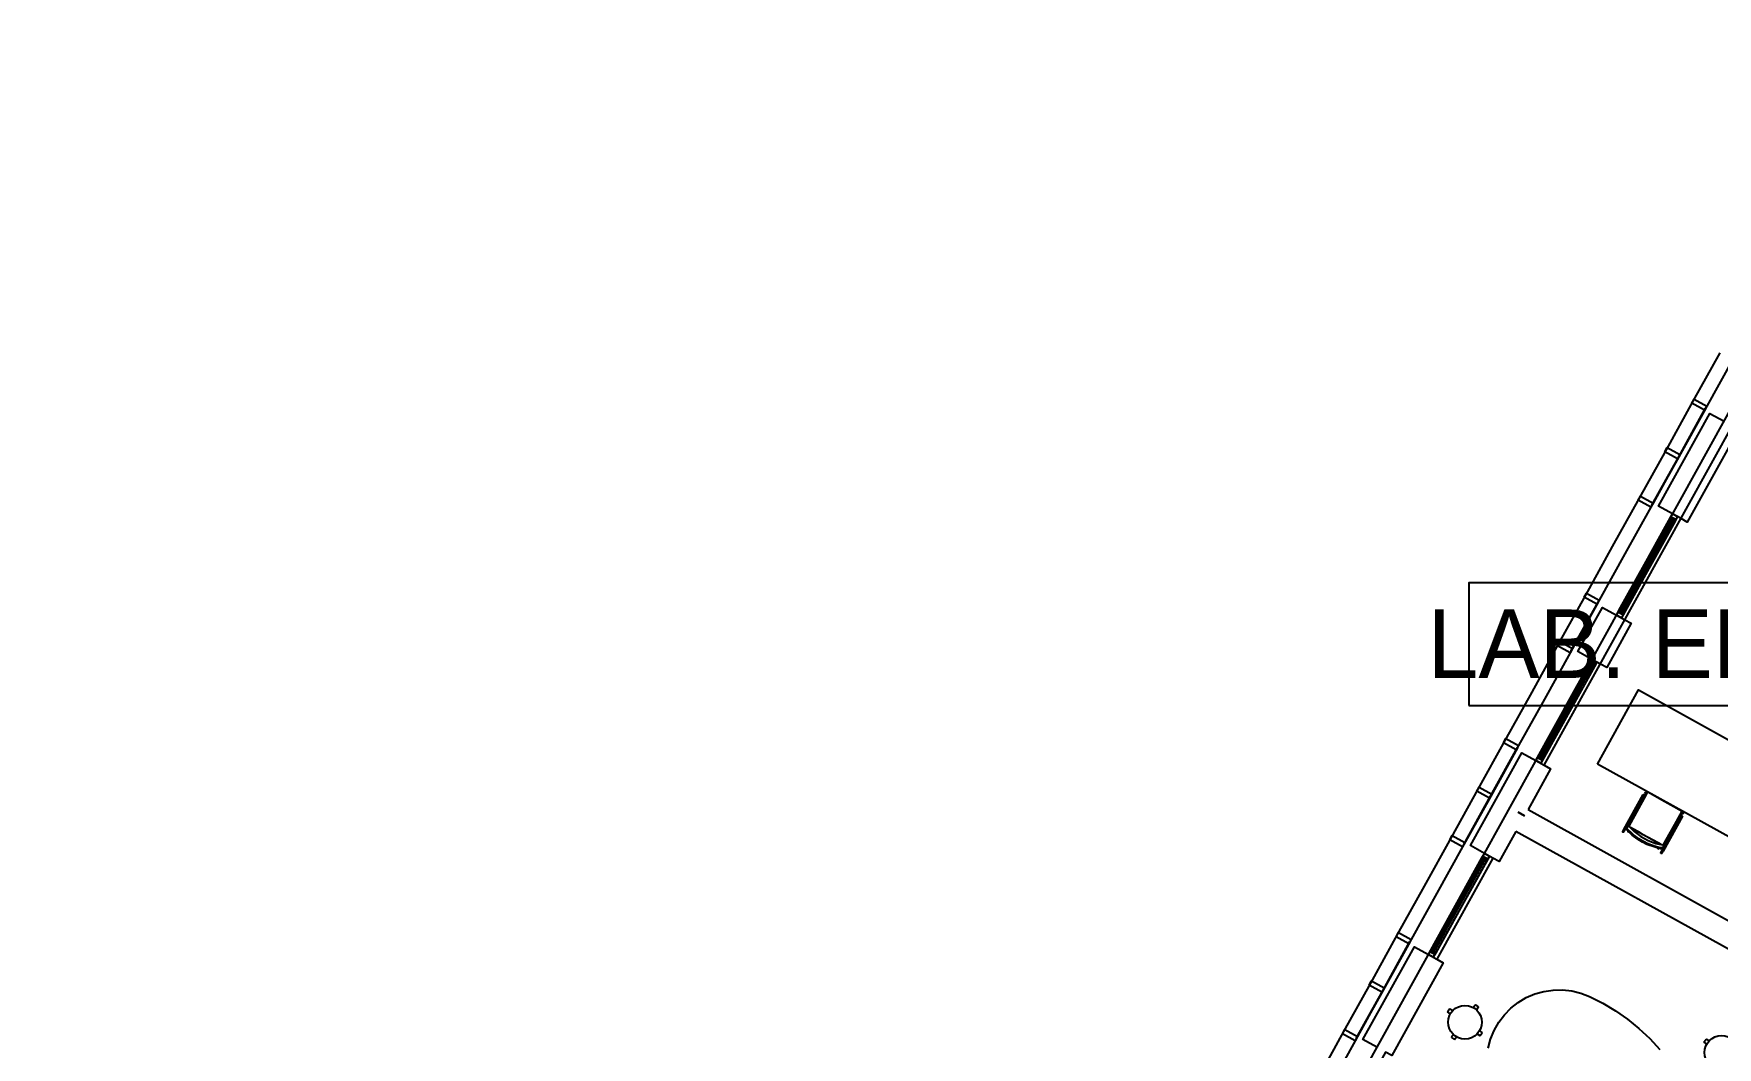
# Model space of a CAD drawing. Header units: metres. Extents: x 3.2 to 22.3, y 0.7 to 22.8.
# Drawn here: x 3.24 to 10.12, y 16.75 to 20.89 of the extents above; entities that cross this region are included whole.
import ezdxf

# ---------------------------------------------------------------- set-up
doc = ezdxf.new("R2010")
doc.units = ezdxf.units.M
for name, color, linetype in [('ARREDI', 9, 'Continuous'), ('INFISSI_VETRATE', 4, 'Continuous'), ('PARETI_STRUTTURE', 7, 'Continuous'), ('WAYFINDING_RIQUADRI', 7, 'Continuous'), ('WAYFINDING_TESTI', 7, 'Continuous')]:
    doc.layers.add(name, color=color, linetype=linetype)

msp = doc.modelspace()

# ---------------------------------------------------------------- linework, layer by layer
at = {"layer": 'ARREDI'}
for points in [[(10.0675, 19.3637), (10.0679, 19.3635), (9.9581, 19.1655), (9.9578, 19.1657)], [(9.9578, 19.1657), (9.9581, 19.1655), (9.8484, 18.9675), (9.848, 18.9677)], [(9.9459, 18.9088), (9.9271, 18.9192), (9.9237, 18.913), (9.9225, 18.9136), (9.9327, 18.932), (9.9526, 18.9209)], [(9.9257, 18.9167), (9.9271, 18.9159), (9.9252, 18.9124), (9.9238, 18.9132)], [(9.9272, 18.9111), (9.9296, 18.9155), (9.9351, 18.9125), (9.9327, 18.908)], [(9.9459, 18.9088), (9.9426, 18.9028), (9.9366, 18.9062), (9.9399, 18.9121)], [(9.9349, 18.9071), (9.9365, 18.91), (9.9382, 18.909), (9.9366, 18.9062)], [(9.6285, 18.5716), (9.6288, 18.5714), (9.5191, 18.3734), (9.5187, 18.3736)], [(9.7303, 18.5198), (9.7236, 18.5077), (9.7036, 18.5187), (9.7138, 18.5371), (9.7149, 18.5364), (9.7115, 18.5302)], [(9.7129, 18.5327), (9.7148, 18.5362), (9.7162, 18.5354), (9.7143, 18.5319)], [(9.7184, 18.5345), (9.7239, 18.5314), (9.7214, 18.527), (9.7159, 18.53)], [(9.7258, 18.53), (9.7276, 18.5291), (9.726, 18.5262), (9.7243, 18.5272)], [(9.7303, 18.5198), (9.7243, 18.5231), (9.7276, 18.5291), (9.7336, 18.5257)], [(9.6166, 18.3147), (9.5978, 18.3251), (9.5944, 18.3189), (9.5932, 18.3196), (9.6034, 18.3379), (9.6233, 18.3269)], [(9.5964, 18.3227), (9.5978, 18.3219), (9.5959, 18.3184), (9.5945, 18.3192)], [(9.5979, 18.317), (9.6003, 18.3215), (9.6058, 18.3184), (9.6034, 18.314)], [(9.6056, 18.3131), (9.6072, 18.3159), (9.6089, 18.315), (9.6073, 18.3121)], [(9.6166, 18.3147), (9.6133, 18.3088), (9.6073, 18.3121), (9.6106, 18.3181)], [(9.6261, 17.9104), (9.7941, 18.2134), (10.3451, 17.908), (10.1771, 17.6049)], [(9.2992, 17.9776), (9.2995, 17.9774), (9.1898, 17.7794), (9.1894, 17.7796)], [(9.401, 17.9258), (9.3943, 17.9136), (9.3743, 17.9247), (9.3845, 17.943), (9.3856, 17.9424), (9.3822, 17.9362)], [(9.3836, 17.9387), (9.3855, 17.9421), (9.3869, 17.9414), (9.385, 17.9379)], [(9.3891, 17.9404), (9.3946, 17.9374), (9.3921, 17.9329), (9.3866, 17.936)], [(9.3965, 17.936), (9.3983, 17.9351), (9.3967, 17.9322), (9.395, 17.9331)], [(9.401, 17.9258), (9.395, 17.9291), (9.3983, 17.9351), (9.4043, 17.9317)], [(9.1894, 17.7796), (9.1898, 17.7794), (9.08, 17.5814), (9.0796, 17.5816)], [(9.8258, 17.7953), (9.8259, 17.7945), (9.8263, 17.7939), (9.8259, 17.7945)], [(9.9737, 17.7133), (9.9742, 17.7138), (9.9746, 17.7144), (9.9747, 17.7152), (9.9747, 17.7155), (9.9745, 17.7159), (9.9741, 17.7166), (9.9736, 17.717), (9.9728, 17.7173), (9.9721, 17.7173), (9.9728, 17.7173), (9.9736, 17.717), (9.9741, 17.7166), (9.9745, 17.7159), (9.9747, 17.7152), (9.9746, 17.7144), (9.9744, 17.7141), (9.9742, 17.7138)], [(9.1776, 17.5227), (9.1587, 17.5331), (9.1553, 17.5269), (9.1541, 17.5275), (9.1643, 17.5459), (9.1843, 17.5348)], [(9.1574, 17.5306), (9.1588, 17.5298), (9.1569, 17.5264), (9.1554, 17.5271)], [(9.1588, 17.525), (9.1613, 17.5294), (9.1668, 17.5264), (9.1643, 17.5219)], [(9.1665, 17.521), (9.1681, 17.5239), (9.1698, 17.5229), (9.1682, 17.5201)], [(9.1776, 17.5227), (9.1742, 17.5167), (9.1682, 17.5201), (9.1715, 17.526)], [(8.8601, 17.1855), (8.8605, 17.1853), (8.7507, 16.9873), (8.7503, 16.9875)], [(8.9619, 17.1337), (8.9552, 17.1216), (8.9352, 17.1326), (8.9454, 17.151), (8.9466, 17.1503), (8.9431, 17.1441)], [(8.9445, 17.1466), (8.9464, 17.1501), (8.9478, 17.1493), (8.9459, 17.1458)], [(8.95, 17.1484), (8.9556, 17.1453), (8.9531, 17.1409), (8.9476, 17.1439)], [(8.9575, 17.144), (8.9592, 17.143), (8.9576, 17.1401), (8.9559, 17.1411)], [(8.9619, 17.1337), (8.9559, 17.137), (8.9592, 17.143), (8.9652, 17.1397)], [(8.7503, 16.9875), (8.7507, 16.9873), (8.6409, 16.7893), (8.6406, 16.7895)]]:
    msp.add_lwpolyline(points, close=True, dxfattribs=at)
for points in [[(9.8306, 17.7968), (9.7536, 17.6579)], [(9.813, 17.7868), (9.813, 17.7868)], [(9.813, 17.7868), (9.8133, 17.7866), (9.8137, 17.7864)], [(9.8137, 17.7864), (9.8143, 17.7861), (9.815, 17.7857), (9.8156, 17.7853), (9.8162, 17.785), (9.8166, 17.7848), (9.8167, 17.7847)], [(9.8203, 17.7929), (9.8203, 17.7936), (9.8204, 17.7941), (9.8208, 17.7945), (9.8209, 17.7946), (9.8209, 17.7946), (9.8212, 17.7947), (9.8218, 17.7946), (9.8223, 17.7943), (9.8228, 17.7937), (9.8231, 17.7931), (9.8233, 17.7924)], [(9.8233, 17.7924), (9.8233, 17.7917), (9.8232, 17.7911), (9.8228, 17.7907), (9.8227, 17.7906), (9.8227, 17.7906), (9.8223, 17.7906), (9.8218, 17.7906), (9.8213, 17.791), (9.8208, 17.7915), (9.8205, 17.7922), (9.8203, 17.7929)], [(9.8213, 17.7877), (9.8215, 17.7876), (9.822, 17.7873), (9.8225, 17.787), (9.8232, 17.7867), (9.8238, 17.7863), (9.8244, 17.786)], [(9.8225, 17.7939), (9.8225, 17.7945), (9.8227, 17.7951), (9.823, 17.7955), (9.8232, 17.7956), (9.8232, 17.7956), (9.8235, 17.7957), (9.824, 17.7956), (9.8245, 17.7952), (9.825, 17.7947), (9.8254, 17.794)], [(9.8241, 17.7916), (9.8235, 17.792), (9.8231, 17.7925), (9.8227, 17.7932), (9.8225, 17.7939)], [(9.8251, 17.7917), (9.8249, 17.7916)], [(9.8258, 17.7953), (9.8259, 17.796), (9.826, 17.7963), (9.8263, 17.7967), (9.8268, 17.7971), (9.8275, 17.7974), (9.8283, 17.7974), (9.829, 17.7972), (9.8296, 17.7967), (9.83, 17.796)], [(9.8258, 17.7953), (9.8259, 17.796), (9.8263, 17.7967), (9.8268, 17.7972), (9.8271, 17.7973), (9.8275, 17.7974), (9.8283, 17.7974), (9.829, 17.7972), (9.8296, 17.7967), (9.83, 17.796)], [(9.8283, 17.7931), (9.8276, 17.7931), (9.8269, 17.7934)], [(9.8288, 17.7933), (9.8283, 17.7931), (9.8276, 17.7931), (9.8269, 17.7934)], [(9.9724, 17.7182), (9.8306, 17.7968)], [(9.8311, 17.7965), (9.9015, 17.7575), (9.925, 17.7445), (9.9719, 17.7185)], [(9.8954, 17.5793), (9.9724, 17.7182)], [(9.9696, 17.7055), (9.9694, 17.7056), (9.969, 17.7059), (9.9684, 17.7062), (9.9677, 17.7065), (9.9671, 17.7069), (9.9665, 17.7072)], [(9.9725, 17.6984), (9.9719, 17.6987), (9.9713, 17.6991), (9.9706, 17.6994), (9.9701, 17.6997), (9.9697, 17.6999), (9.9695, 17.7)], [(9.9715, 17.7132), (9.9709, 17.7137), (9.9705, 17.7143), (9.9704, 17.7148)], [(9.9715, 17.7132), (9.9709, 17.7137), (9.9705, 17.7143)], [(9.9742, 17.7098), (9.9735, 17.7096), (9.9727, 17.7095), (9.972, 17.7096), (9.9715, 17.7099), (9.9711, 17.7103)], [(9.9715, 17.7079), (9.9714, 17.7082), (9.9714, 17.7084), (9.9715, 17.7088), (9.9719, 17.7093), (9.9725, 17.7097)], [(9.9745, 17.7074), (9.9738, 17.7072), (9.9731, 17.7071), (9.9724, 17.7072)], [(9.9725, 17.7097), (9.9732, 17.7099), (9.9739, 17.7099), (9.9746, 17.7098), (9.9752, 17.7095), (9.9756, 17.7091), (9.9757, 17.7088), (9.9757, 17.7087), (9.9755, 17.7082), (9.9751, 17.7077), (9.9745, 17.7074)], [(9.9725, 17.6984), (9.9729, 17.6981), (9.9732, 17.698), (9.9732, 17.698), (9.9732, 17.698)], [(9.9736, 17.7133), (9.973, 17.713)], [(9.9736, 17.7133), (9.973, 17.713)], [(9.9736, 17.7123), (9.9743, 17.7122), (9.9748, 17.712), (9.9752, 17.7116), (9.9753, 17.7113), (9.9753, 17.7113), (9.9753, 17.7111), (9.9751, 17.7106), (9.9748, 17.7101), (9.9742, 17.7098)], [(9.7314, 17.6321), (9.7307, 17.6321), (9.73, 17.6324), (9.7294, 17.6329), (9.729, 17.6336), (9.7289, 17.6343), (9.729, 17.635), (9.7293, 17.6355), (9.7293, 17.6355), (9.7294, 17.6357), (9.73, 17.6361), (9.7303, 17.6362)], [(9.7332, 17.6342), (9.7331, 17.6335), (9.7328, 17.633), (9.7328, 17.633), (9.7327, 17.6328), (9.7321, 17.6324), (9.7314, 17.6321)], [(9.7338, 17.6439), (9.7338, 17.6439), (9.7338, 17.6439), (9.7341, 17.6437), (9.7345, 17.6435)], [(9.7351, 17.6432), (9.7345, 17.6435)], [(9.7434, 17.647), (9.7427, 17.6473), (9.7421, 17.6478), (9.7417, 17.6484), (9.7416, 17.6491), (9.7416, 17.6492), (9.7418, 17.6499), (9.7418, 17.65), (9.7421, 17.6505), (9.7427, 17.651), (9.7434, 17.6512)], [(9.7434, 17.6512), (9.7442, 17.6512), (9.7449, 17.6509), (9.7455, 17.6504), (9.7458, 17.6498), (9.746, 17.6491), (9.746, 17.649), (9.7458, 17.6483), (9.7458, 17.6482), (9.7454, 17.6477), (9.7449, 17.6473), (9.7441, 17.647)], [(9.7446, 17.6444), (9.7438, 17.6459)], [(9.7439, 17.6459), (9.7446, 17.6444)], [(9.7444, 17.6482), (9.7461, 17.6522), (9.7468, 17.6537)], [(9.7451, 17.6436), (9.7459, 17.6425)], [(9.7459, 17.6426), (9.7451, 17.6436)], [(9.7478, 17.6584), (9.7472, 17.6589), (9.7468, 17.6595), (9.7467, 17.6603), (9.7469, 17.661), (9.7471, 17.6614), (9.7471, 17.6614), (9.7472, 17.6616), (9.7478, 17.6621), (9.7485, 17.6623)], [(9.7505, 17.6431), (9.7489, 17.645), (9.7476, 17.6469), (9.7468, 17.6484), (9.7467, 17.6492), (9.7491, 17.6547), (9.7515, 17.66), (9.7756, 17.6357), (9.8029, 17.615), (9.8329, 17.5984), (9.8649, 17.5862), (9.8983, 17.5787), (9.895, 17.5738), (9.8917, 17.5688)], [(9.7505, 17.6431), (9.7488, 17.6451), (9.7475, 17.6469), (9.7468, 17.6484), (9.7467, 17.6493)], [(9.7468, 17.6415), (9.7475, 17.6407)], [(9.7468, 17.6401), (9.7469, 17.6401)], [(9.7491, 17.6421), (9.7485, 17.6416), (9.748, 17.6411), (9.7471, 17.6403), (9.7469, 17.6402)], [(9.7479, 17.656), (9.7475, 17.6551)], [(9.7485, 17.6623), (9.7493, 17.6623), (9.75, 17.662), (9.7505, 17.6615), (9.7509, 17.6609), (9.751, 17.6602), (9.7509, 17.6594)], [(9.7491, 17.6421), (9.7495, 17.6425), (9.7499, 17.6428), (9.7501, 17.643)], [(9.7515, 17.66), (9.7498, 17.6586)], [(9.751, 17.6361), (9.7506, 17.6355), (9.7503, 17.6349), (9.75, 17.6345), (9.7499, 17.6342)], [(9.809, 17.5965), (9.7948, 17.6052), (9.779, 17.6166), (9.7642, 17.6293), (9.7505, 17.6431)], [(9.809, 17.5965), (9.7948, 17.6051), (9.779, 17.6166), (9.7643, 17.6292), (9.7506, 17.643)], [(9.8862, 17.5814), (9.8736, 17.5883), (9.8535, 17.5995), (9.8333, 17.6107), (9.8131, 17.6219), (9.7929, 17.6331), (9.7728, 17.6443), (9.7603, 17.6512)], [(9.7603, 17.6512), (9.8862, 17.5814)], [(9.8139, 17.5938), (9.8285, 17.5864)], [(9.8285, 17.5864), (9.8139, 17.5937)], [(9.8844, 17.5688), (9.8654, 17.5731), (9.8469, 17.579), (9.8291, 17.5862)], [(9.8845, 17.5688), (9.8655, 17.5731), (9.8469, 17.5789), (9.8291, 17.5861)], [(9.8773, 17.5636), (9.8774, 17.5639), (9.8776, 17.5643), (9.878, 17.5649), (9.8783, 17.5655)], [(9.8843, 17.5664), (9.8842, 17.5656), (9.8841, 17.565), (9.884, 17.5645), (9.8839, 17.5642), (9.8839, 17.5642), (9.8839, 17.5642), (9.884, 17.5644)], [(9.8844, 17.5671), (9.8845, 17.5677), (9.8846, 17.5682), (9.8846, 17.5684)], [(9.8917, 17.5688), (9.8909, 17.5685), (9.8892, 17.5683), (9.8869, 17.5685), (9.8845, 17.5688)], [(9.8917, 17.5688), (9.891, 17.5685), (9.8893, 17.5683), (9.8871, 17.5684), (9.8845, 17.5688)], [(9.8853, 17.5468), (9.8851, 17.5475), (9.8852, 17.5483), (9.8853, 17.5485), (9.8853, 17.5485), (9.8855, 17.5489), (9.8861, 17.5494)], [(9.8893, 17.5485), (9.8894, 17.5478), (9.8893, 17.547), (9.8893, 17.5468), (9.8893, 17.5468), (9.889, 17.5464), (9.8885, 17.5458), (9.8878, 17.5456), (9.887, 17.5455), (9.8863, 17.5457), (9.8857, 17.5462), (9.8853, 17.5468)], [(9.8896, 17.5646), (9.8887, 17.5645), (9.8875, 17.5646)], [(9.8888, 17.5645), (9.8875, 17.5646)], [(9.891, 17.5662), (9.8911, 17.567), (9.8913, 17.5675), (9.8914, 17.5676), (9.8919, 17.5681), (9.8919, 17.5681), (9.8926, 17.5684), (9.8934, 17.5684), (9.8941, 17.5682), (9.8947, 17.5677), (9.8951, 17.5671)], [(9.8953, 17.5711), (9.8945, 17.5699), (9.8912, 17.565)], [(9.8951, 17.5671), (9.8953, 17.5664), (9.8952, 17.5657), (9.895, 17.5651), (9.8949, 17.565), (9.8944, 17.5645), (9.8943, 17.5645), (9.8936, 17.5642), (9.8929, 17.5642), (9.8922, 17.5644), (9.8916, 17.5649)], [(9.8933, 17.5555), (9.8927, 17.5558)], [(9.894, 17.5551), (9.8937, 17.5552), (9.8933, 17.5555)], [(9.894, 17.5551), (9.894, 17.555)], [(9.8979, 17.5757), (9.8983, 17.5787)], [(9.8983, 17.5787), (9.8979, 17.5757)], [(9.8981, 17.5778), (9.8987, 17.5783), (9.8994, 17.5786), (9.9001, 17.5786), (9.9008, 17.5784), (9.9014, 17.578), (9.9019, 17.5773)], [(9.9019, 17.5773), (9.902, 17.5766), (9.9019, 17.5759), (9.9019, 17.5756), (9.9019, 17.5756), (9.9016, 17.5752), (9.9011, 17.5747), (9.9004, 17.5744), (9.8996, 17.5744), (9.8989, 17.5746)], [(9.1794, 16.7507), (9.1892, 16.7876), (9.2037, 16.8229), (9.2226, 16.8561), (9.2456, 16.8865), (9.2724, 16.9138), (9.3025, 16.9373), (9.3353, 16.9568), (9.3704, 16.9718), (9.4072, 16.9822), (9.4449, 16.9878), (9.4831, 16.9885), (9.521, 16.9842), (9.5581, 16.9751), (9.5937, 16.9612), (9.6474, 16.9339), (9.6991, 16.9029), (9.7485, 16.8684), (9.7953, 16.8304), (9.8394, 16.7893), (9.8805, 16.7453)], [(9.1187, 16.9162), (9.1266, 16.927)], [(9.1266, 16.927), (9.1277, 16.9271)], [(9.1277, 16.9272), (9.1391, 16.9188)], [(9.1393, 16.9177), (9.1314, 16.9069)], [(9.1391, 16.9188), (9.1393, 16.9177)], [(9.0137, 16.8994), (9.0221, 16.9108)], [(9.0139, 16.8983), (9.0137, 16.8994)], [(9.0247, 16.8903), (9.0139, 16.8983)], [(9.0221, 16.9108), (9.0232, 16.911)], [(9.0232, 16.911), (9.034, 16.9031)], [(9.0378, 16.8057), (9.0299, 16.7949)], [(9.0299, 16.7949), (9.0301, 16.7938)], [(9.03, 16.7938), (9.0415, 16.7854)], [(9.0415, 16.7854), (9.0426, 16.7856)], [(9.0426, 16.7856), (9.0505, 16.7964)], [(9.1352, 16.8095), (9.146, 16.8016)], [(9.1553, 16.8143), (9.1445, 16.8222)], [(9.146, 16.8016), (9.1471, 16.8017)], [(9.1471, 16.8017), (9.1555, 16.8132)], [(9.1555, 16.8132), (9.1553, 16.8143)], [(10.0614, 16.7757), (10.0698, 16.7871)], [(10.0698, 16.7872), (10.0709, 16.7873)], [(10.0709, 16.7873), (10.0817, 16.7794)], [(10.0616, 16.7746), (10.0614, 16.7757)], [(10.0724, 16.7667), (10.0616, 16.7746)]]:
    msp.add_lwpolyline(points, dxfattribs=at)
for centre in [(9.0846, 16.8563), (10.1323, 16.7326)]:
    msp.add_circle(centre, 0.0689, dxfattribs=at)
at = {"layer": 'INFISSI_VETRATE'}
for points in [[(9.904, 18.8694), (9.898, 18.8633)], [(9.9263, 18.8916), (9.9202, 18.8855)], [(9.8694, 18.8069), (9.8634, 18.8008)], [(9.8916, 18.8291), (9.8856, 18.8231)], [(9.8348, 18.7444), (9.8287, 18.7384)], [(9.857, 18.7666), (9.851, 18.7606)], [(9.7877, 18.6417), (9.7817, 18.6356)], [(9.8002, 18.682), (9.7941, 18.6759)], [(9.8224, 18.7042), (9.8163, 18.6981)], [(9.7531, 18.5792), (9.7471, 18.5732)], [(9.7655, 18.6195), (9.7595, 18.6134)], [(9.7309, 18.557), (9.7248, 18.5509)], [(9.5924, 18.3071), (9.5863, 18.3011)], [(9.5577, 18.2446), (9.5517, 18.2386)], [(9.58, 18.2669), (9.5739, 18.2608)], [(9.5231, 18.1822), (9.517, 18.1761)], [(9.5453, 18.2044), (9.5393, 18.1983)], [(9.4885, 18.1197), (9.4824, 18.1136)], [(9.5107, 18.1419), (9.5046, 18.1359)], [(9.4414, 18.017), (9.4354, 18.0109)], [(9.4538, 18.0572), (9.4478, 18.0512)], [(9.4761, 18.0794), (9.47, 18.0734)], [(9.4068, 17.9545), (9.4007, 17.9484)], [(9.4192, 17.9947), (9.4131, 17.9887)], [(9.1421, 17.495), (9.1361, 17.4889)], [(9.1644, 17.5172), (9.1583, 17.5111)], [(9.1075, 17.4325), (9.1015, 17.4264)], [(9.1297, 17.4547), (9.1237, 17.4486)], [(9.0605, 17.3298), (9.0544, 17.3237)], [(9.0729, 17.37), (9.0668, 17.364)], [(9.0951, 17.3922), (9.0891, 17.3862)], [(9.0258, 17.2673), (9.0198, 17.2612)], [(9.0383, 17.3075), (9.0322, 17.3015)], [(8.9912, 17.2048), (8.9852, 17.1988)], [(9.0036, 17.2451), (8.9976, 17.239)], [(8.9566, 17.1423), (8.9544, 17.1401)], [(8.969, 17.1826), (8.9629, 17.1765)]]:
    msp.add_lwpolyline(points, dxfattribs=at)
at = {"layer": 'PARETI_STRUTTURE'}
for points in [[(3.2389, 6.8567), (11.0022, 20.8613)], [(9.4087, 17.9056), (11.0648, 20.893)], [(10.1256, 19.5903), (10.0159, 19.3923)], [(10.1773, 19.5617), (10.0723, 19.3723)], [(10.0159, 19.3923), (9.9061, 19.1943)], [(9.9327, 18.932), (9.8755, 18.9637), (10.0855, 19.3425), (10.1427, 19.3108)], [(10.0628, 19.3551), (9.9625, 19.1743)], [(10.1771, 19.2917), (10.2029, 19.2774), (9.9929, 18.8986), (9.9671, 18.9129)], [(9.9061, 19.1943), (9.7964, 18.9963)], [(9.953, 19.1571), (9.8528, 18.9763)], [(9.7963, 18.9963), (9.6866, 18.7983)], [(9.9225, 18.9136), (9.7138, 18.5371)], [(9.7138, 18.5371), (9.9225, 18.9136)], [(9.7214, 18.5269), (9.9352, 18.9125), (9.9372, 18.9113), (9.7235, 18.5258)], [(9.8432, 18.959), (9.7382, 18.7696)], [(9.8181, 18.7253), (9.9327, 18.932)], [(9.9225, 18.9136), (9.928, 18.9236)], [(9.9671, 18.9129), (9.9327, 18.932)], [(9.9526, 18.9209), (9.9426, 18.9028)], [(9.9426, 18.9028), (9.7336, 18.5257)], [(9.9425, 18.9026), (9.7337, 18.526)], [(9.6866, 18.7983), (9.5768, 18.6003)], [(9.7382, 18.7696), (9.6332, 18.5802)], [(9.7036, 18.5187), (9.8181, 18.7254)], [(9.5768, 18.6003), (9.467, 18.4022)], [(9.6237, 18.563), (9.5235, 18.3822)], [(9.6034, 18.3379), (9.5462, 18.3696), (9.6464, 18.5504), (9.7036, 18.5187)], [(9.738, 18.4996), (9.7639, 18.4853), (9.6636, 18.3045), (9.6378, 18.3188)], [(9.7036, 18.5187), (9.738, 18.4996)], [(9.7336, 18.5258), (9.7236, 18.5077)], [(9.467, 18.4022), (9.3573, 18.2042)], [(9.5139, 18.365), (9.4089, 18.1756)], [(9.5932, 18.3196), (9.3845, 17.943), (9.3808, 17.9365)], [(9.3845, 17.943), (9.5932, 18.3196)], [(9.3921, 17.9329), (9.6059, 18.3184), (9.6079, 18.3173), (9.3942, 17.9318)], [(9.6133, 18.3088), (9.4043, 17.9317)], [(9.6132, 18.3085), (9.4044, 17.932)], [(9.4888, 18.1313), (9.6034, 18.3379)], [(9.6378, 18.3189), (9.6034, 18.3379)], [(9.6233, 18.3269), (9.6133, 18.3088)], [(9.3573, 18.2042), (9.2475, 18.0062)], [(9.4089, 18.1756), (9.3039, 17.9862)], [(9.3743, 17.9247), (9.4886, 18.1309)], [(9.1643, 17.5459), (9.1071, 17.5776), (9.3171, 17.9564), (9.3743, 17.9247)], [(9.2475, 18.0062), (9.1377, 17.8082)], [(9.2944, 17.969), (9.1942, 17.7882)], [(9.4087, 17.9056), (9.4346, 17.8913), (9.3424, 17.7251)], [(9.3743, 17.9247), (9.4087, 17.9056)], [(9.4043, 17.9317), (9.3943, 17.9136)], [(9.1377, 17.8082), (9.028, 17.6102)], [(9.1846, 17.771), (9.0844, 17.5902)], [(9.7338, 17.6439), (9.813, 17.7868)], [(9.8168, 17.7847), (9.7465, 17.658)], [(9.7499, 17.659), (9.8213, 17.7877)], [(9.8251, 17.7856), (9.754, 17.6575)], [(9.8209, 17.7946), (9.8232, 17.7956)], [(9.8249, 17.7916), (9.8227, 17.7906)], [(9.8271, 17.7973), (9.8272, 17.7973), (9.8278, 17.7974), (9.8284, 17.7974), (9.8289, 17.7972), (9.8294, 17.7969), (9.8298, 17.7964), (9.83, 17.7959), (9.826, 17.7963)], [(9.8311, 17.7965), (9.9719, 17.7185)], [(9.3023, 17.7136), (9.3281, 17.6993)], [(9.3281, 17.6993), (9.3023, 17.7136)], [(9.3425, 17.7251), (10.3194, 17.1835)], [(9.9733, 17.6979), (9.894, 17.555)], [(9.8948, 17.5794), (9.9659, 17.7076)], [(9.9696, 17.7055), (9.898, 17.5762)], [(9.8992, 17.5734), (9.9711, 17.7103)], [(9.9744, 17.7141), (9.9719, 17.7172), (9.9725, 17.7173), (9.9731, 17.7172), (9.9736, 17.717), (9.9741, 17.7166), (9.9744, 17.7162), (9.9746, 17.7156), (9.9747, 17.7155)], [(9.9753, 17.7113), (9.9757, 17.7088)], [(9.028, 17.6102), (8.9182, 17.4122)], [(9.2928, 17.6356), (9.2246, 17.5125), (9.1987, 17.5268), (8.9697, 17.1135)], [(10.2815, 17.0988), (10.2767, 17.0902), (9.2928, 17.6356)], [(9.7291, 17.6352), (9.7297, 17.6364), (9.7305, 17.6379), (9.732, 17.6407), (9.7338, 17.6439)], [(9.7293, 17.6355), (9.7471, 17.6614)], [(9.7507, 17.659), (9.7328, 17.633)], [(9.7469, 17.6606), (9.7418, 17.65)], [(9.7452, 17.6505), (9.7461, 17.6522)], [(9.7508, 17.6588), (9.7507, 17.6587), (9.7506, 17.6585), (9.7506, 17.6584), (9.7505, 17.6583), (9.7505, 17.6582), (9.7504, 17.6581), (9.7504, 17.658), (9.7503, 17.6578), (9.7503, 17.6577), (9.7502, 17.6576), (9.7501, 17.6575), (9.7501, 17.6574), (9.75, 17.6571), (9.7499, 17.657), (9.7499, 17.6569), (9.7498, 17.6568), (9.7497, 17.6566), (9.7497, 17.6565), (9.7496, 17.6564), (9.7496, 17.6563), (9.7495, 17.6562), (9.7495, 17.6561), (9.7494, 17.6558), (9.7493, 17.6557), (9.7492, 17.6556), (9.7492, 17.6555), (9.7491, 17.6553), (9.7491, 17.6552), (9.749, 17.6551), (9.749, 17.655), (9.7489, 17.6549), (9.7489, 17.6548), (9.7488, 17.6546), (9.7487, 17.6545), (9.7487, 17.6544), (9.7486, 17.6543), (9.7485, 17.654), (9.7485, 17.6539), (9.7484, 17.6538), (9.7483, 17.6537), (9.7483, 17.6536), (9.7482, 17.6535), (9.7482, 17.6533), (9.7481, 17.6532), (9.7481, 17.6531), (9.748, 17.653), (9.7479, 17.6527), (9.7478, 17.6526), (9.7478, 17.6525), (9.7477, 17.6524), (9.7477, 17.6523), (9.7476, 17.6521), (9.7476, 17.652), (9.7475, 17.6519), (9.7475, 17.6518), (9.7474, 17.6517), (9.7473, 17.6515), (9.7473, 17.6514), (9.7472, 17.6512), (9.7471, 17.6511), (9.7471, 17.651), (9.747, 17.6508), (9.747, 17.6507), (9.7469, 17.6506), (9.7468, 17.6505), (9.7468, 17.6504), (9.7467, 17.6502), (9.7467, 17.6501), (9.7466, 17.65), (9.7466, 17.6499), (9.7464, 17.6496), (9.7464, 17.6495), (9.7463, 17.6494), (9.7463, 17.6493), (9.7462, 17.6492), (9.7462, 17.6491), (9.7461, 17.6489), (9.7461, 17.6488), (9.746, 17.6487), (9.7459, 17.6486), (9.7459, 17.6485), (9.7458, 17.6484), (9.7458, 17.6482), (9.7458, 17.6482)], [(9.8094, 17.5913), (9.7879, 17.6046), (9.7678, 17.6201), (9.7494, 17.6374), (9.7468, 17.6401)], [(9.7561, 17.6307), (9.7499, 17.6342)], [(9.8115, 17.5951), (9.8089, 17.5965), (9.7878, 17.61), (9.7681, 17.6255), (9.7501, 17.643)], [(9.0749, 17.5729), (8.9699, 17.3835)], [(9.0498, 17.3393), (9.1643, 17.5459)], [(9.1987, 17.5268), (9.1643, 17.5459)], [(9.8839, 17.5641), (9.8274, 17.5822), (9.8094, 17.5913)], [(9.8846, 17.5684), (9.8817, 17.569), (9.8575, 17.5753), (9.834, 17.584), (9.8115, 17.5951)], [(9.8773, 17.5636), (9.8706, 17.5673)], [(9.8853, 17.5485), (9.8924, 17.5648)], [(9.9018, 17.5756), (9.8893, 17.5468)], [(9.8977, 17.5774), (9.8913, 17.5675)], [(9.893, 17.5663), (9.8949, 17.5705)], [(9.8941, 17.5692), (9.8936, 17.5683)], [(9.8949, 17.5651), (9.895, 17.5652), (9.8954, 17.5659), (9.8955, 17.566), (9.8956, 17.5661), (9.8962, 17.5671), (9.8963, 17.5672), (9.8968, 17.568), (9.8968, 17.5681), (9.8969, 17.5682), (9.8975, 17.5692), (9.8976, 17.5693), (9.8981, 17.5701), (9.8982, 17.5702), (9.8983, 17.5703), (9.8989, 17.5713), (9.899, 17.5714), (9.8995, 17.5722), (9.8995, 17.5723), (9.8996, 17.5724), (9.8997, 17.5725), (9.9003, 17.5735), (9.9004, 17.5736), (9.9008, 17.5743), (9.9009, 17.5744), (9.9009, 17.5745), (9.901, 17.5746), (9.9013, 17.575), (9.9019, 17.5756)], [(9.8975, 17.5764), (9.8979, 17.5774)], [(9.1541, 17.5275), (8.9454, 17.151), (8.944, 17.1484)], [(8.9454, 17.151), (9.1541, 17.5275)], [(8.9531, 17.1409), (9.1668, 17.5264), (9.1688, 17.5252), (8.9551, 17.1397)], [(9.1742, 17.5167), (8.9652, 17.1397)], [(9.1741, 17.5165), (8.9654, 17.1399)], [(9.1843, 17.5348), (9.1742, 17.5167)], [(8.9182, 17.4122), (8.8084, 17.2142)], [(8.9699, 17.3835), (8.8649, 17.1941)], [(8.9352, 17.1326), (9.0498, 17.3393)], [(8.8084, 17.2142), (8.6987, 17.0162)], [(8.7252, 16.7538), (8.6681, 16.7855), (8.8781, 17.1643), (8.9352, 17.1326)], [(8.8553, 17.1769), (8.7551, 16.9961)], [(8.9352, 17.1326), (8.9697, 17.1135)], [(8.9652, 17.1397), (8.9552, 17.1216)], [(8.9697, 17.1135), (8.9955, 17.0992), (8.7855, 16.7204), (8.7597, 16.7347), (8.5306, 16.3215)], [(8.6987, 17.0162), (8.5889, 16.8181)], [(8.7456, 16.9789), (8.6453, 16.7981)], [(8.5889, 16.8181), (8.4791, 16.6201)], [(8.6358, 16.7809), (8.5308, 16.5915)]]:
    msp.add_lwpolyline(points, dxfattribs=at)
for points in [[(10.0207, 19.4009), (10.0723, 19.3723), (10.0628, 19.3551), (10.0111, 19.3837)], [(9.9109, 19.2029), (9.9625, 19.1743), (9.953, 19.1571), (9.9013, 19.1857)], [(9.8011, 19.0049), (9.8528, 18.9763), (9.8432, 18.9591), (9.7916, 18.9877)], [(9.9327, 18.932), (9.9526, 18.9209), (9.7236, 18.5077), (9.7036, 18.5187)], [(9.7159, 18.53), (9.7139, 18.5312), (9.9276, 18.9167), (9.9296, 18.9155)], [(9.9276, 18.9167), (9.9296, 18.9155), (9.7159, 18.53), (9.7139, 18.5312)], [(9.7214, 18.5269), (9.9352, 18.9125), (9.9372, 18.9113), (9.7235, 18.5258)], [(9.5816, 18.6089), (9.6332, 18.5802), (9.6237, 18.563), (9.572, 18.5916)], [(9.4718, 18.4109), (9.5235, 18.3822), (9.5139, 18.365), (9.4623, 18.3936)], [(9.6034, 18.3379), (9.6233, 18.3269), (9.3943, 17.9136), (9.3743, 17.9247)], [(9.3866, 17.936), (9.3846, 17.9371), (9.5983, 18.3226), (9.6003, 18.3215)], [(9.5983, 18.3226), (9.6003, 18.3215), (9.3866, 17.936), (9.3846, 17.9371)], [(9.3921, 17.9329), (9.6059, 18.3184), (9.6079, 18.3173), (9.3942, 17.9318)], [(9.2523, 18.0148), (9.3039, 17.9862), (9.2944, 17.969), (9.2427, 17.9976)], [(9.1425, 17.8168), (9.1942, 17.7882), (9.1846, 17.771), (9.133, 17.7996)], [(9.0328, 17.6188), (9.0844, 17.5902), (9.0749, 17.573), (9.0232, 17.6016)], [(9.1643, 17.5459), (9.1843, 17.5348), (8.9552, 17.1216), (8.9352, 17.1326)], [(8.9476, 17.1439), (8.9455, 17.1451), (9.1592, 17.5306), (9.1613, 17.5294)], [(9.1592, 17.5306), (9.1613, 17.5295), (8.9476, 17.1439), (8.9455, 17.1451)], [(8.9531, 17.1409), (9.1668, 17.5264), (9.1688, 17.5252), (8.9551, 17.1397)], [(8.8132, 17.2228), (8.8649, 17.1941), (8.8553, 17.1769), (8.8037, 17.2056)], [(8.7035, 17.0248), (8.7551, 16.9961), (8.7456, 16.9789), (8.6939, 17.0075)], [(8.5937, 16.8268), (8.6453, 16.7981), (8.6358, 16.7809), (8.5841, 16.8095)]]:
    msp.add_lwpolyline(points, close=True, dxfattribs=at)
at = {"layer": 'WAYFINDING_RIQUADRI'}
msp.add_lwpolyline([(9.1, 18.15), (12.3, 18.15), (12.3, 18.65), (9.1, 18.65)], close=True, dxfattribs=at)

# ---------------------------------------------------------------- texts
at = {"layer": 'WAYFINDING_TESTI', "insert": (10.7, 18.4), "char_height": 0.28, "attachment_point": 5}
msp.add_mtext('LAB. ELETTRONICA', dxfattribs=at)

doc.saveas('drawing.dxf')
